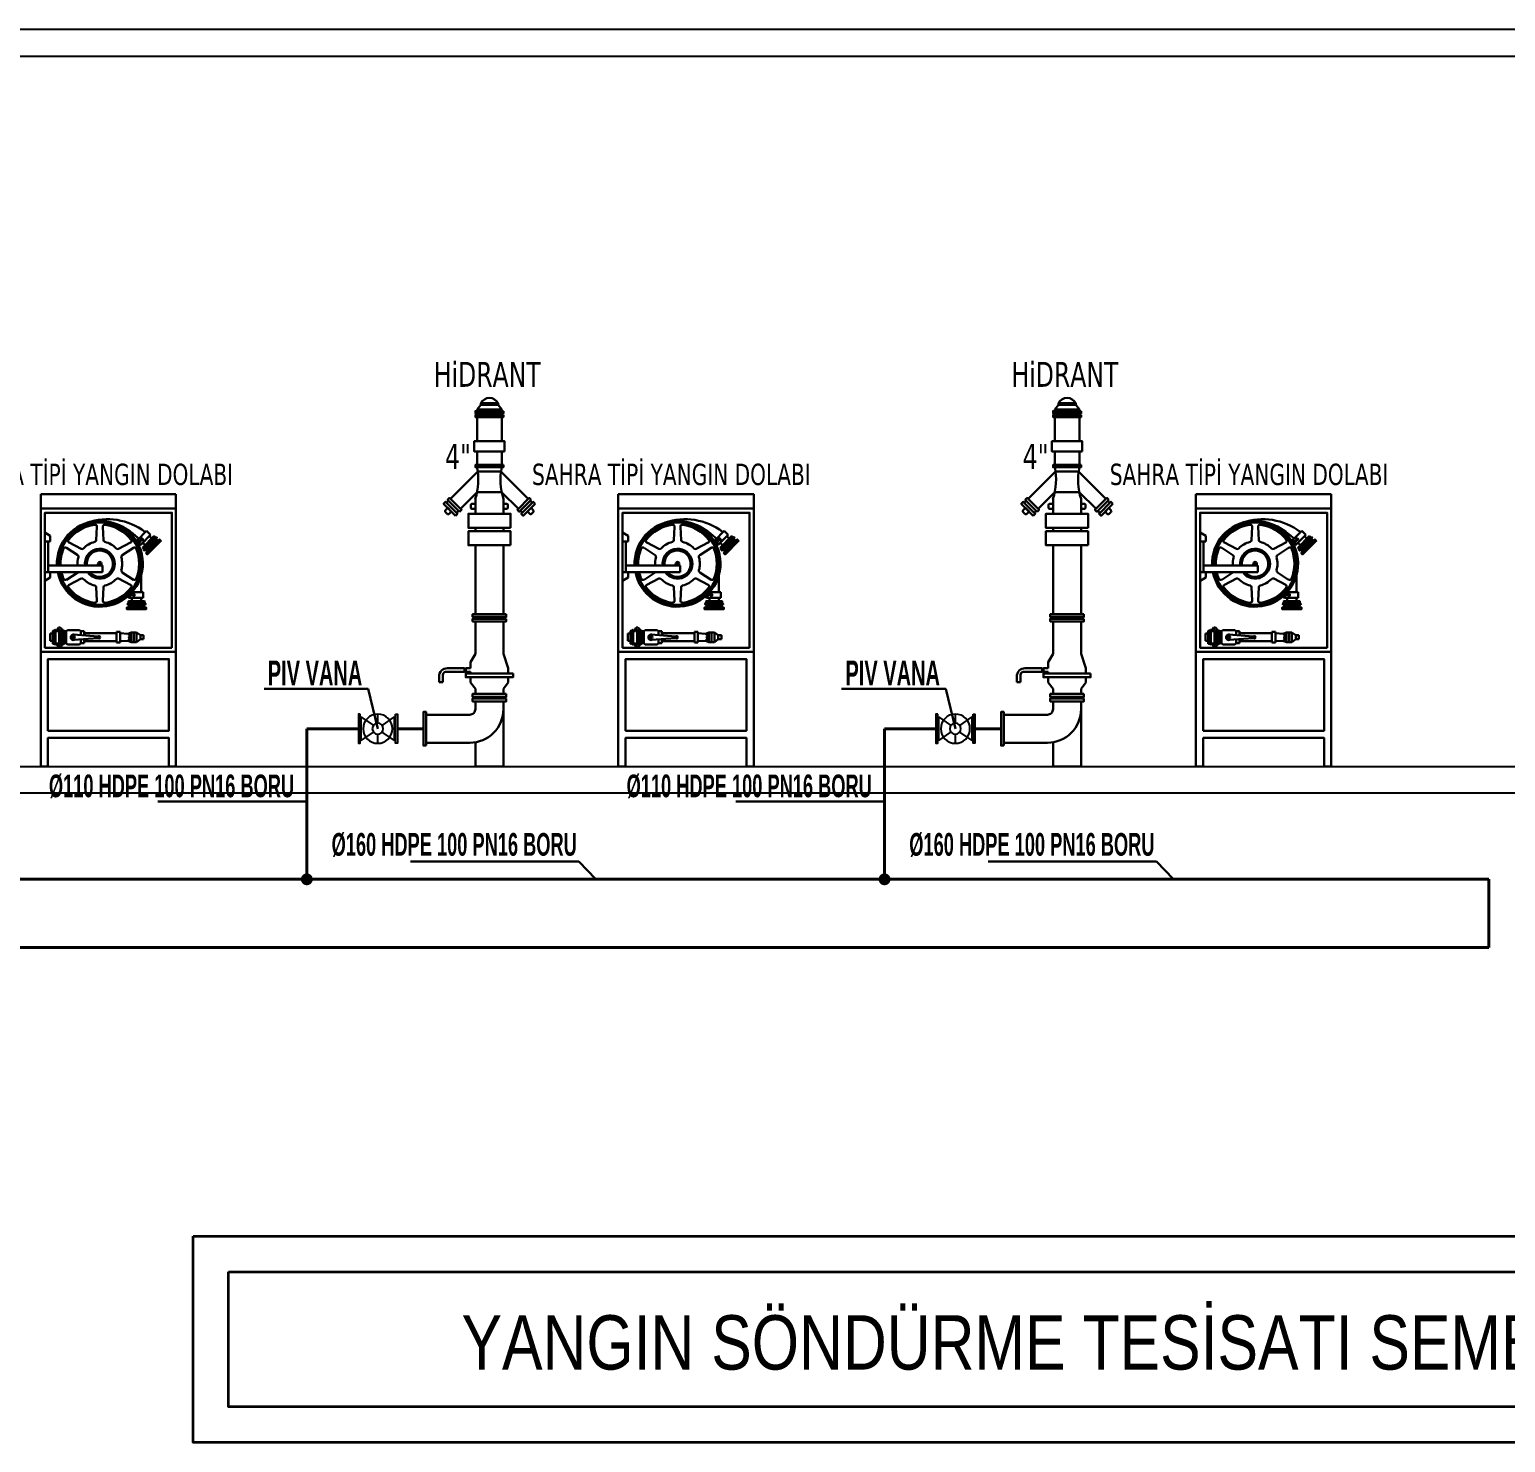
# Model space of a CAD drawing. Header units: centimetres. Extents: x 394264 to 551709, y 50011 to 59011.
# Drawn here: x 534438 to 535684, y 55473 to 56666 of the extents above; entities that cross this region are included whole.
import ezdxf
from ezdxf.enums import TextEntityAlignment as Align

# ---------------------------------------------------------------- set-up
doc = ezdxf.new("R2010")
doc.units = ezdxf.units.CM
for name, color, linetype, lineweight in [('0-KRCN-SHT-02CIHAZ', 132, 'Continuous', 25), ('0-KRCN-YNG-YAZI', 71, 'Continuous', 35), ('0-MEK-SHT-YAZI-ÇAP-TEMSU', 81, 'Continuous', 30), ('0-MEK-YNG-BORU', 1, 'boruYLINE', 40), ('0-MEK-YNG-CIHAZ', 4, 'Continuous', 30), ('0-MEK-YNG-KURESEL VANA', 4, 'Continuous', 25), ('0-MEK-YNG-YAZI', 71, 'Continuous', 35), ('3-ME-01', 26, 'boruYLINE', 35)]:
    doc.layers.add(name, color=color, linetype=linetype, lineweight=lineweight)
doc.layers.add('0-MEK-WIPEOUT', color=7, linetype='Continuous', lineweight=15, plot=False)
doc.styles.add('CAP', font='ARIALNB.TTF')
doc.styles.add('ROMANS', font='tahoma.ttf', dxfattribs={"width": 0.8})
doc.styles.add('YAZI', font='arial.ttf', dxfattribs={"width": 0.6, "height": 40})
doc.linetypes.add('boruYLINE', pattern='A,50,-0.8,["Y",CAP,S=7,R=0,X=0,Y=-3],-7', length=57.8)

# ---------------------------------------------------------------- blocks, each defined once
blk = doc.blocks.new('G$CF1021D0B')
at = {"color": 4}
blk.add_wipeout([(-17.2, -12.2), (-18.3, -15), (-20.1, -15), (-20.1, 15), (-18.3, 15), (-17.2, 12.1), (-12.2, 8.7), (-11.1, 10.1), (-10.1, 11.1), (-8.7, 12.2), (-7.5, 13), (-5.6, 13.9), (-4, 14.5), (-2.2, 14.8), (0, 15), (0.5, 15), (2.4, 14.8), (3.6, 14.6), (5, 14.2), (7, 13.3), (8.1, 12.7), (9.4, 11.7), (10.7, 10.5), (11.5, 9.6), (12.2, 8.8), (17, 12.1), (18.1, 15), (19.9, 15), (19.9, -15), (18.1, -15), (17, -12.2), (15.7, -11.3), (12.1, -8.8), (11.7, -9.4), (11, -10.2), (10.5, -10.7), (9.6, -11.5), (8.8, -12.1), (8.2, -12.6), (7.1, -13.2), (6.4, -13.6), (5.7, -13.9), (4.6, -14.3), (2.9, -14.7), (1.3, -14.9), (0, -15), (0, -15), (-1.8, -14.9), (-3.6, -14.6), (-4.4, -14.3), (-5.6, -13.9), (-6.4, -13.6), (-7.5, -13), (-9, -12), (-10.3, -10.9), (-11.2, -9.9), (-11.7, -9.3), (-12.2, -8.7)], dxfattribs=at).dxf.layer = '0-MEK-WIPEOUT'
at = {"layer": '0-MEK-YNG-KURESEL VANA'}
for p, q in [((-4.6, 3.4), (-17.2, 12.1)), ((-17.2, -12.2), (-17.2, 12.1)), ((4.5, 3.5), (17, 12.1)), ((17, -12.2), (17, 12.1)), ((-17.2, -12.2), (-4.6, -3.4)), ((17, -12.2), (4.5, -3.5))]:
    blk.add_line(p, q, dxfattribs=at)
at = {"layer": '0-MEK-YNG-KURESEL VANA', "const_width": 2}
for points in [[(0, 5.7), (0, 15)], [(0, -15), (0, -5.7)]]:
    blk.add_lwpolyline(points, dxfattribs=at)
at = {"layer": '0-MEK-YNG-KURESEL VANA'}
for points in [[(-18.3, 15), (-20.1, 15), (-20.1, -15), (-18.3, -15)], [(18.1, 15), (19.9, 15), (19.9, -15), (18.1, -15)]]:
    blk.add_lwpolyline(points, close=True, dxfattribs=at)
for radius in [15, 5.68]:
    blk.add_circle((0, 0), radius, dxfattribs=at)

msp = doc.modelspace()

# ---------------------------------------------------------------- linework, layer by layer
at = {"layer": '0-KRCN-SHT-02CIHAZ', "color": 8}
for p, q in [((536090.4, 56666.3), (519964.1, 56666.3)), ((519964.1, 56643.8), (536090.4, 56643.8)), ((519964.1, 56043.8), (536090.4, 56043.8)), ((536090.4, 56021.3), (519964.1, 56021.3))]:
    msp.add_line(p, q, dxfattribs=at)
at = {"layer": '0-KRCN-YNG-YAZI'}
for points in [[(534576.1, 55647.1), (536179.7, 55647.1), (536179.7, 55473), (534576.1, 55473)], [(534606.1, 55617.1), (536149.7, 55617.1), (536149.7, 55503), (534606.1, 55503)]]:
    msp.add_lwpolyline(points, close=True, dxfattribs=at)
at = {"layer": '0-MEK-SHT-YAZI-ÇAP-TEMSU', "linetype": 'Continuous'}
for p, q in [((534724.1, 56109.4), (534636.1, 56109.4)), ((535211.8, 56109.4), (535123.8, 56109.4)), ((534672.2, 56014.3), (534546.5, 56014.3)), ((535160, 56014.3), (535034.3, 56014.3)), ((534901.8, 55963.7), (534759.7, 55963.7)), ((534916.3, 55948.6), (534901.8, 55963.7)), ((535389.6, 55963.7), (535247.5, 55963.7)), ((535404.1, 55948.6), (535389.6, 55963.7))]:
    msp.add_line(p, q, dxfattribs=at)
at = {"layer": '0-MEK-YNG-BORU', "ltscale": 1.5}
for p, q in [((534672.2, 55948.6), (534672.2, 56075.8)), ((535160, 55948.6), (535160, 56075.8)), ((530228.1, 55948.5), (535670.4, 55948.8)), ((535670.4, 55891), (535670.4, 55948.8)), ((530610.5, 55890.7), (535670.4, 55891))]:
    msp.add_line(p, q, dxfattribs=at)
at = {"layer": '0-MEK-YNG-BORU', "ltscale": 2}
for p, q in [((534672.2, 56075.8), (534770.6, 56075.8)), ((535160, 56075.8), (535258.4, 56075.8))]:
    msp.add_line(p, q, dxfattribs=at)
at = {"layer": '0-MEK-YNG-BORU', "ltscale": 2, "const_width": 5}
for points in [[(534669.7, 55948.6, 1), (534674.7, 55948.6, 1)], [(535157.5, 55948.6, 1), (535162.5, 55948.6, 1)]]:
    msp.add_lwpolyline(points, format="xyb", close=True, dxfattribs=at)
at = {"layer": '0-MEK-YNG-CIHAZ'}
for p, q in [((534816, 56344), (534816, 56345.3)), ((534836.8, 56345.3), (534816, 56345.3)), ((534833.7, 56349.3), (534819.1, 56349.3)), ((534836.8, 56344), (534836.8, 56345.3)), ((535303.7, 56344), (535303.7, 56345.3)), ((535324.5, 56345.3), (535303.7, 56345.3)), ((535321.4, 56349.3), (535306.8, 56349.3)), ((535324.5, 56344), (535324.5, 56345.3)), ((534816, 56340.8), (534816, 56342.1)), ((534816, 56318.5), (534816, 56338.9)), ((534836.8, 56340.8), (534836.8, 56342.1)), ((534836.8, 56318.5), (534836.8, 56338.9)), ((535303.7, 56340.8), (535303.7, 56342.1)), ((535303.7, 56318.5), (535303.7, 56338.9)), ((535324.5, 56340.8), (535324.5, 56342.1)), ((535324.5, 56318.5), (535324.5, 56338.9)), ((534816, 56298.6), (534816, 56309.9)), ((534836.8, 56298.6), (534836.8, 56309.9)), ((535303.7, 56298.6), (535303.7, 56309.9)), ((535324.5, 56298.6), (535324.5, 56309.9)), ((534816.6, 56292.9), (534793.5, 56269.9)), ((534836.1, 56292.9), (534816.6, 56292.9)), ((534859.2, 56269.9), (534836.1, 56292.9)), ((535304.4, 56292.9), (535281.3, 56269.9)), ((535323.9, 56292.9), (535304.4, 56292.9)), ((535346.9, 56269.9), (535323.9, 56292.9)), ((534561.7, 56273.8), (534447.5, 56273.8)), ((534447.5, 56261.7), (534447.5, 56273.8)), ((534561.7, 56261.7), (534561.7, 56273.8)), ((534816.1, 56275.6), (534801.9, 56261.5)), ((534836.7, 56275.6), (534816.1, 56275.6)), ((534850.8, 56261.5), (534836.7, 56275.6)), ((535049.5, 56273.8), (534935.2, 56273.8)), ((534935.2, 56261.7), (534935.2, 56273.8)), ((535049.5, 56261.7), (535049.5, 56273.8)), ((535303.8, 56275.6), (535289.7, 56261.5)), ((535324.4, 56275.6), (535303.8, 56275.6)), ((535338.6, 56261.5), (535324.4, 56275.6)), ((535537.2, 56273.8), (535423, 56273.8)), ((535423, 56261.7), (535423, 56273.8)), ((535537.2, 56261.7), (535537.2, 56273.8)), ((534791.9, 56268.2), (534790.2, 56266.5)), ((534800.3, 56259.8), (534798.6, 56258.1)), ((534854.2, 56258.1), (534852.5, 56259.8)), ((534862.5, 56266.5), (534860.9, 56268.2)), ((535279.6, 56268.2), (535277.9, 56266.5)), ((535288, 56259.8), (535286.3, 56258.1)), ((535341.9, 56258.1), (535340.2, 56259.8)), ((535350.3, 56266.5), (535348.6, 56268.2)), ((534495, 56246.3), (534494.3, 56235)), ((534500.5, 56235), (534499.9, 56246.3)), ((534982.7, 56246.3), (534982.1, 56235)), ((534988.3, 56235), (534987.7, 56246.3)), ((535470.5, 56246.3), (535469.9, 56235)), ((535476, 56235), (535475.4, 56246.3)), ((534455.6, 56238.7), (534451, 56241.4)), ((534455.6, 56234), (534451, 56234)), ((534453.8, 56208), (534453.8, 56234)), ((534455.6, 56234), (534455.6, 56238.7)), ((534536.9, 56242.8), (534529.1, 56235)), ((534530.2, 56236.1), (534529.2, 56237.2)), ((534530.9, 56234.4), (534530.4, 56232.4)), ((534531.2, 56234.3), (534530.7, 56232.3)), ((534540.3, 56239.5), (534532.5, 56231.7)), ((534543.1, 56238.3), (534533.7, 56228.9)), ((534543.5, 56237.8), (534534.1, 56228.5)), ((534545.1, 56237.3), (534534.7, 56226.8)), ((534545.6, 56236.9), (534535.1, 56226.4)), ((534535.8, 56241.7), (534535.4, 56242.1)), ((534545.6, 56235.6), (534536.4, 56226.4)), ((534540.3, 56239.5), (534536.9, 56242.8)), ((534546.7, 56234.4), (534537.5, 56225.2)), ((534541.2, 56236.4), (534539.2, 56238.4)), ((534541.2, 56236.4), (534539.2, 56238.4)), ((534545.1, 56237.3), (534543.5, 56237.8)), ((534545.6, 56235.6), (534544.9, 56236.2)), ((534943.4, 56238.7), (534938.8, 56241.4)), ((534943.4, 56234), (534938.8, 56234)), ((534941.5, 56208), (534941.5, 56234)), ((534943.4, 56234), (534943.4, 56238.7)), ((535024.7, 56242.8), (535016.9, 56235)), ((535018, 56236.1), (535016.9, 56237.2)), ((535018.6, 56234.4), (535018.1, 56232.4)), ((535019, 56234.3), (535018.4, 56232.3)), ((535028, 56239.5), (535020.2, 56231.7)), ((535030.8, 56238.3), (535021.4, 56228.9)), ((535031.3, 56237.8), (535021.9, 56228.5)), ((535032.9, 56237.3), (535022.4, 56226.8)), ((535033.3, 56236.9), (535022.9, 56226.4)), ((535023.6, 56241.7), (535023.1, 56242.1)), ((535033.4, 56235.6), (535024.2, 56226.4)), ((535028, 56239.5), (535024.7, 56242.8)), ((535034.5, 56234.4), (535025.3, 56225.2)), ((535028.9, 56236.4), (535026.9, 56238.4)), ((535028.9, 56236.4), (535026.9, 56238.4)), ((535032.9, 56237.3), (535031.3, 56237.8)), ((535033.4, 56235.6), (535032.7, 56236.2)), ((535431.2, 56238.7), (535426.5, 56241.4)), ((535431.2, 56234), (535426.5, 56234)), ((535429.3, 56208), (535429.3, 56234)), ((535431.2, 56234), (535431.2, 56238.7)), ((535512.4, 56242.8), (535504.6, 56235)), ((535505.7, 56236.1), (535504.7, 56237.2)), ((535506.4, 56234.4), (535505.9, 56232.4)), ((535506.7, 56234.3), (535506.2, 56232.3)), ((535515.8, 56239.5), (535508, 56231.7)), ((535518.6, 56238.3), (535509.2, 56228.9)), ((535519, 56237.8), (535509.6, 56228.5)), ((535520.6, 56237.3), (535510.2, 56226.8)), ((535521.1, 56236.9), (535510.6, 56226.4)), ((535511.3, 56241.7), (535510.9, 56242.1)), ((535521.1, 56235.6), (535511.9, 56226.4)), ((535515.8, 56239.5), (535512.4, 56242.8)), ((535522.2, 56234.4), (535513, 56225.2)), ((535516.7, 56236.4), (535514.7, 56238.4)), ((535516.7, 56236.4), (535514.7, 56238.4)), ((535520.6, 56237.3), (535519, 56237.8)), ((535521.1, 56235.6), (535520.5, 56236.2)), ((534478.7, 56222.4), (534469.2, 56228.6)), ((534481.7, 56227.7), (534471.6, 56232.9)), ((534523.2, 56232.9), (534513.1, 56227.7)), ((534525.7, 56228.6), (534516.2, 56222.4)), ((534535.6, 56230.8), (534533.6, 56232.8)), ((534534.7, 56226.8), (534534.1, 56228.5)), ((534536.4, 56226.4), (534535.7, 56227)), ((534966.4, 56222.4), (534956.9, 56228.6)), ((534969.5, 56227.7), (534959.4, 56232.9)), ((535011, 56232.9), (535000.9, 56227.7)), ((535013.5, 56228.6), (535004, 56222.4)), ((535023.3, 56230.8), (535021.3, 56232.8)), ((535022.4, 56226.8), (535021.9, 56228.5)), ((535024.2, 56226.4), (535023.5, 56227)), ((535454.2, 56222.4), (535444.7, 56228.6)), ((535457.3, 56227.7), (535447.1, 56232.9)), ((535498.8, 56232.9), (535488.6, 56227.7)), ((535501.2, 56228.6), (535491.7, 56222.4)), ((535511.1, 56230.8), (535509.1, 56232.8)), ((535510.2, 56226.8), (535509.6, 56228.5)), ((535511.9, 56226.4), (535511.2, 56227)), ((534455.6, 56208), (534451, 56208)), ((534499.7, 56213.5), (534453.8, 56213.5)), ((534499.7, 56208), (534455.6, 56208)), ((534455.6, 56203.4), (534455.6, 56208)), ((534499, 56215.1), (534495.9, 56215.1)), ((534497.4, 56213.5), (534497.4, 56216.7)), ((534499.7, 56208), (534499.7, 56213.5)), ((534943.4, 56208), (534938.8, 56208)), ((534987.5, 56213.5), (534941.5, 56213.5)), ((534987.5, 56208), (534943.4, 56208)), ((534943.4, 56203.4), (534943.4, 56208)), ((534986.8, 56215.1), (534983.6, 56215.1)), ((534985.2, 56213.5), (534985.2, 56216.7)), ((534987.5, 56208), (534987.5, 56213.5)), ((535431.2, 56208), (535426.5, 56208)), ((535475.2, 56213.5), (535429.3, 56213.5)), ((535475.2, 56208), (535431.2, 56208)), ((535431.2, 56203.4), (535431.2, 56208)), ((535474.5, 56215.1), (535471.4, 56215.1)), ((535472.9, 56213.5), (535472.9, 56216.7)), ((535475.2, 56208), (535475.2, 56213.5)), ((534455.6, 56203.4), (534451, 56200.6)), ((534478.7, 56207.8), (534469.2, 56201.6)), ((534481.7, 56202.5), (534471.6, 56197.4)), ((534523.2, 56197.4), (534513.1, 56202.5)), ((534525.7, 56201.6), (534516.2, 56207.8)), ((534532.3, 56191), (534532.3, 56205)), ((534943.4, 56203.4), (534938.8, 56200.6)), ((534966.4, 56207.8), (534956.9, 56201.6)), ((534969.5, 56202.5), (534959.4, 56197.4)), ((535011, 56197.4), (535000.9, 56202.5)), ((535013.5, 56201.6), (535004, 56207.8)), ((535020.1, 56191), (535020.1, 56205)), ((535431.2, 56203.4), (535426.5, 56200.6)), ((535454.2, 56207.8), (535444.7, 56201.6)), ((535457.3, 56202.5), (535447.1, 56197.4)), ((535498.8, 56197.4), (535488.6, 56202.5)), ((535501.2, 56201.6), (535491.7, 56207.8)), ((535507.8, 56191), (535507.8, 56205)), ((534495, 56183.9), (534494.3, 56195.2)), ((534500.5, 56195.2), (534499.9, 56183.9)), ((534535, 56183.5), (534521.8, 56183.5)), ((534523.6, 56189.3), (534521.9, 56188.3)), ((534523.8, 56189), (534522.1, 56188)), ((534533.9, 56186.3), (534522.8, 56186.3)), ((534524.4, 56183.5), (534524.4, 56186.3)), ((534533.9, 56191), (534524.6, 56191)), ((534532.3, 56183.5), (534532.3, 56186.3)), ((534532.3, 56183.5), (534532.3, 56186.3)), ((534533.9, 56186.3), (534533.9, 56191)), ((534982.7, 56183.9), (534982.1, 56195.2)), ((534988.3, 56195.2), (534987.7, 56183.9)), ((535022.7, 56183.5), (535009.5, 56183.5)), ((535011.4, 56189.3), (535009.6, 56188.3)), ((535011.6, 56189), (535009.8, 56188)), ((535021.7, 56186.3), (535010.6, 56186.3)), ((535012.2, 56183.5), (535012.2, 56186.3)), ((535021.7, 56191), (535012.4, 56191)), ((535020.1, 56183.5), (535020.1, 56186.3)), ((535020.1, 56183.5), (535020.1, 56186.3)), ((535021.7, 56186.3), (535021.7, 56191)), ((535470.5, 56183.9), (535469.9, 56195.2)), ((535476, 56195.2), (535475.4, 56183.9)), ((535510.5, 56183.5), (535497.3, 56183.5)), ((535499.1, 56189.3), (535497.4, 56188.3)), ((535499.3, 56189), (535497.6, 56188)), ((535509.4, 56186.3), (535498.4, 56186.3)), ((535499.9, 56183.5), (535499.9, 56186.3)), ((535509.4, 56191), (535500.1, 56191)), ((535507.8, 56183.5), (535507.8, 56186.3)), ((535507.8, 56183.5), (535507.8, 56186.3)), ((535509.4, 56186.3), (535509.4, 56191)), ((534521.8, 56182.8), (534521, 56181.3)), ((534535.8, 56181.3), (534521, 56181.3)), ((534535.8, 56180.7), (534521, 56180.7)), ((534535, 56182.8), (534521.8, 56182.8)), ((534521.9, 56179.8), (534521.9, 56180.7)), ((534534.9, 56179.8), (534521.9, 56179.8)), ((534534.9, 56178.2), (534521.9, 56178.2)), ((534534.9, 56179.8), (534534.9, 56180.7)), ((534535.8, 56181.3), (534535, 56182.8)), ((535009.5, 56182.8), (535008.7, 56181.3)), ((535023.5, 56181.3), (535008.7, 56181.3)), ((535023.5, 56180.7), (535008.7, 56180.7)), ((535022.7, 56182.8), (535009.5, 56182.8)), ((535009.6, 56179.8), (535009.6, 56180.7)), ((535022.6, 56179.8), (535009.6, 56179.8)), ((535022.6, 56178.2), (535009.6, 56178.2)), ((535022.6, 56179.8), (535022.6, 56180.7)), ((535023.5, 56181.3), (535022.7, 56182.8)), ((535497.3, 56182.8), (535496.5, 56181.3)), ((535511.3, 56181.3), (535496.5, 56181.3)), ((535511.3, 56180.7), (535496.5, 56180.7)), ((535510.5, 56182.8), (535497.3, 56182.8)), ((535497.4, 56179.8), (535497.4, 56180.7)), ((535510.4, 56179.8), (535497.4, 56179.8)), ((535510.4, 56178.2), (535497.4, 56178.2)), ((535510.4, 56179.8), (535510.4, 56180.7)), ((535511.3, 56181.3), (535510.5, 56182.8)), ((534457.7, 56147.7), (534457.7, 56158.3)), ((534459.5, 56159), (534458.2, 56158.3)), ((534458.2, 56147.7), (534458.2, 56158.3)), ((534459.5, 56147.1), (534459.5, 56159)), ((534460, 56147.1), (534460, 56159)), ((534460.7, 56158.2), (534460, 56158.2)), ((534462.5, 56161.2), (534460.7, 56158.2)), ((534464, 56161.2), (534462.5, 56161.2)), ((534465.2, 56160), (534464, 56161.2)), ((534465.1, 56146.1), (534465.1, 56160)), ((534465.5, 56160), (534465.1, 56160)), ((534465.5, 56146.1), (534465.5, 56160)), ((534467, 56158.1), (534465.5, 56159.7)), ((534467, 56147.7), (534467, 56158.3)), ((534467.5, 56147.7), (534467.5, 56158.3)), ((534470.1, 56159.1), (534469, 56158.1)), ((534480.2, 56159.1), (534470.1, 56159.1)), ((534481.3, 56158.1), (534480.2, 56159.1)), ((534945.5, 56147.7), (534945.5, 56158.3)), ((534947.2, 56159), (534946, 56158.3)), ((534946, 56147.7), (534946, 56158.3)), ((534947.2, 56147.1), (534947.2, 56159)), ((534947.7, 56147.1), (534947.7, 56159)), ((534948.5, 56158.2), (534947.7, 56158.2)), ((534950.2, 56161.2), (534948.5, 56158.2)), ((534951.8, 56161.2), (534950.2, 56161.2)), ((534953, 56160), (534951.8, 56161.2)), ((534952.9, 56146.1), (534952.9, 56160)), ((534953.3, 56160), (534952.9, 56160)), ((534953.3, 56146.1), (534953.3, 56160)), ((534954.8, 56158.1), (534953.3, 56159.7)), ((534954.8, 56147.7), (534954.8, 56158.3)), ((534955.3, 56147.7), (534955.3, 56158.3)), ((534957.9, 56159.1), (534956.8, 56158.1)), ((534968, 56159.1), (534957.9, 56159.1)), ((534969.1, 56158.1), (534968, 56159.1)), ((535433.3, 56147.7), (535433.3, 56158.3)), ((535435, 56159), (535433.8, 56158.3)), ((535433.8, 56147.7), (535433.8, 56158.3)), ((535435, 56147.1), (535435, 56159)), ((535435.5, 56147.1), (535435.5, 56159)), ((535436.2, 56158.2), (535435.5, 56158.2)), ((535438, 56161.2), (535436.2, 56158.2)), ((535439.5, 56161.2), (535438, 56161.2)), ((535440.7, 56160), (535439.5, 56161.2)), ((535440.6, 56146.1), (535440.6, 56160)), ((535441, 56160), (535440.6, 56160)), ((535441, 56146.1), (535441, 56160)), ((535442.5, 56158.1), (535441, 56159.7)), ((535442.5, 56147.7), (535442.5, 56158.3)), ((535443, 56147.7), (535443, 56158.3)), ((535445.6, 56159.1), (535444.6, 56158.1)), ((535455.7, 56159.1), (535445.6, 56159.1)), ((535456.8, 56158.1), (535455.7, 56159.1)), ((534457.7, 56156.2), (534455.5, 56156.2)), ((534457.7, 56156.2), (534455.5, 56156.2)), ((534455.5, 56149.9), (534455.5, 56156.2)), ((534457.7, 56149.9), (534455.5, 56149.9)), ((534459.5, 56147.1), (534458.2, 56147.7)), ((534460.7, 56147.8), (534460, 56147.8)), ((534462.5, 56144.8), (534460.7, 56147.8)), ((534465.2, 56146.1), (534464, 56144.8)), ((534465.5, 56146.1), (534465.1, 56146.1)), ((534467, 56158.1), (534465.5, 56158.1)), ((534467, 56153.5), (534465.5, 56153.5)), ((534467, 56152.5), (534465.5, 56152.5)), ((534467, 56148), (534465.5, 56146.4)), ((534467, 56148), (534465.5, 56148)), ((534469, 56158.1), (534467.5, 56158.1)), ((534469, 56148), (534467.5, 56148)), ((534469, 56148), (534469, 56158.1)), ((534470.1, 56146.9), (534469, 56148)), ((534480.2, 56146.9), (534470.1, 56146.9)), ((534495.9, 56153.7), (534475.2, 56155.3)), ((534495.9, 56152.3), (534475.2, 56150.7)), ((534481.3, 56148), (534480.2, 56146.9)), ((534484.2, 56158.1), (534481.3, 56158.1)), ((534481.3, 56154.9), (534481.3, 56158.1)), ((534481.3, 56148), (534481.3, 56151.2)), ((534484.2, 56148), (534481.3, 56148)), ((534484.2, 56154.7), (534484.2, 56158.1)), ((534511.6, 56156.4), (534484.2, 56156.4)), ((534484.2, 56148), (534484.2, 56151.4)), ((534511.6, 56149.6), (534484.2, 56149.6)), ((534511.6, 56148.6), (534511.6, 56157.5)), ((534514.5, 56157.5), (534511.6, 56157.5)), ((534514.5, 56148.6), (534511.6, 56148.6)), ((534514.5, 56148.6), (534514.5, 56157.5)), ((534521.1, 56156), (534514.5, 56156.4)), ((534521.1, 56150), (534514.5, 56149.6)), ((534523.9, 56155.5), (534522.2, 56155.5)), ((534523.9, 56154.6), (534522.2, 56154.6)), ((534523.9, 56153.5), (534522.2, 56153.5)), ((534523.9, 56152.6), (534522.2, 56152.6)), ((534523.9, 56151.4), (534522.2, 56151.4)), ((534523.9, 56150.5), (534522.2, 56150.5)), ((534523.9, 56149), (534523.9, 56157.1)), ((534526.2, 56157.1), (534523.9, 56157.1)), ((534523.9, 56154.6), (534523.9, 56155.5)), ((534523.9, 56152.6), (534523.9, 56153.5)), ((534523.9, 56150.5), (534523.9, 56151.4)), ((534526.2, 56149), (534523.9, 56149)), ((534526.2, 56149), (534526.2, 56157.1)), ((534528.5, 56157.1), (534526.2, 56157.1)), ((534528.5, 56149), (534526.2, 56149)), ((534528.5, 56149), (534528.5, 56157.1)), ((534531.7, 56154.7), (534528.5, 56157.1)), ((534531.7, 56151.4), (534528.5, 56149)), ((534531.7, 56151.4), (534531.7, 56154.7)), ((534534.4, 56154.7), (534531.7, 56154.7)), ((534534.4, 56151.4), (534531.7, 56151.4)), ((534534.4, 56151.4), (534534.4, 56154.7)), ((534945.5, 56156.2), (534943.2, 56156.2)), ((534945.5, 56156.2), (534943.2, 56156.2)), ((534943.2, 56149.9), (534943.2, 56156.2)), ((534945.5, 56149.9), (534943.2, 56149.9)), ((534947.2, 56147.1), (534946, 56147.7)), ((534948.5, 56147.8), (534947.7, 56147.8)), ((534950.2, 56144.8), (534948.5, 56147.8)), ((534953, 56146.1), (534951.8, 56144.8)), ((534953.3, 56146.1), (534952.9, 56146.1)), ((534954.8, 56158.1), (534953.3, 56158.1)), ((534954.8, 56153.5), (534953.3, 56153.5)), ((534954.8, 56152.5), (534953.3, 56152.5)), ((534954.8, 56148), (534953.3, 56146.4)), ((534954.8, 56148), (534953.3, 56148)), ((534956.8, 56158.1), (534955.3, 56158.1)), ((534956.8, 56148), (534955.3, 56148)), ((534956.8, 56148), (534956.8, 56158.1)), ((534957.9, 56146.9), (534956.8, 56148)), ((534968, 56146.9), (534957.9, 56146.9)), ((534983.7, 56153.7), (534962.9, 56155.3)), ((534983.7, 56152.3), (534962.9, 56150.7)), ((534969.1, 56148), (534968, 56146.9)), ((534971.9, 56158.1), (534969.1, 56158.1)), ((534969.1, 56154.9), (534969.1, 56158.1)), ((534969.1, 56148), (534969.1, 56151.2)), ((534971.9, 56148), (534969.1, 56148)), ((534971.9, 56154.7), (534971.9, 56158.1)), ((534999.4, 56156.4), (534971.9, 56156.4)), ((534971.9, 56148), (534971.9, 56151.4)), ((534999.4, 56149.6), (534971.9, 56149.6)), ((534999.4, 56148.6), (534999.4, 56157.5)), ((535002.3, 56157.5), (534999.4, 56157.5)), ((535002.3, 56148.6), (534999.4, 56148.6)), ((535002.3, 56148.6), (535002.3, 56157.5)), ((535008.8, 56156), (535002.3, 56156.4)), ((535008.8, 56150), (535002.3, 56149.6)), ((535011.7, 56155.5), (535010, 56155.5)), ((535011.7, 56154.6), (535010, 56154.6)), ((535011.7, 56153.5), (535010, 56153.5)), ((535011.7, 56152.6), (535010, 56152.6)), ((535011.7, 56151.4), (535010, 56151.4)), ((535011.7, 56150.5), (535010, 56150.5)), ((535011.7, 56149), (535011.7, 56157.1)), ((535014, 56157.1), (535011.7, 56157.1)), ((535011.7, 56154.6), (535011.7, 56155.5)), ((535011.7, 56152.6), (535011.7, 56153.5)), ((535011.7, 56150.5), (535011.7, 56151.4)), ((535014, 56149), (535011.7, 56149)), ((535014, 56149), (535014, 56157.1)), ((535016.3, 56157.1), (535014, 56157.1)), ((535016.3, 56149), (535014, 56149)), ((535016.3, 56149), (535016.3, 56157.1)), ((535019.4, 56154.7), (535016.3, 56157.1)), ((535019.4, 56151.4), (535016.3, 56149)), ((535019.4, 56151.4), (535019.4, 56154.7)), ((535022.2, 56154.7), (535019.4, 56154.7)), ((535022.2, 56151.4), (535019.4, 56151.4)), ((535022.2, 56151.4), (535022.2, 56154.7)), ((535433.3, 56156.2), (535431, 56156.2)), ((535433.3, 56156.2), (535431, 56156.2)), ((535431, 56149.9), (535431, 56156.2)), ((535433.3, 56149.9), (535431, 56149.9)), ((535435, 56147.1), (535433.8, 56147.7)), ((535436.2, 56147.8), (535435.5, 56147.8)), ((535438, 56144.8), (535436.2, 56147.8)), ((535440.7, 56146.1), (535439.5, 56144.8)), ((535441, 56146.1), (535440.6, 56146.1)), ((535442.5, 56158.1), (535441, 56158.1)), ((535442.5, 56153.5), (535441, 56153.5)), ((535442.5, 56152.5), (535441, 56152.5)), ((535442.5, 56148), (535441, 56146.4)), ((535442.5, 56148), (535441, 56148)), ((535444.6, 56158.1), (535443, 56158.1)), ((535444.6, 56148), (535443, 56148)), ((535444.6, 56148), (535444.6, 56158.1)), ((535445.6, 56146.9), (535444.6, 56148)), ((535455.7, 56146.9), (535445.6, 56146.9)), ((535471.4, 56153.7), (535450.7, 56155.3)), ((535471.4, 56152.3), (535450.7, 56150.7)), ((535456.8, 56148), (535455.7, 56146.9)), ((535459.7, 56158.1), (535456.8, 56158.1)), ((535456.8, 56154.9), (535456.8, 56158.1)), ((535456.8, 56148), (535456.8, 56151.2)), ((535459.7, 56148), (535456.8, 56148)), ((535459.7, 56154.7), (535459.7, 56158.1)), ((535487.1, 56156.4), (535459.7, 56156.4)), ((535459.7, 56148), (535459.7, 56151.4)), ((535487.1, 56149.6), (535459.7, 56149.6)), ((535487.1, 56148.6), (535487.1, 56157.5)), ((535490, 56157.5), (535487.1, 56157.5)), ((535490, 56148.6), (535487.1, 56148.6)), ((535490, 56148.6), (535490, 56157.5)), ((535496.6, 56156), (535490, 56156.4)), ((535496.6, 56150), (535490, 56149.6)), ((535499.4, 56155.5), (535497.7, 56155.5)), ((535499.4, 56154.6), (535497.7, 56154.6)), ((535499.4, 56153.5), (535497.7, 56153.5)), ((535499.4, 56152.6), (535497.7, 56152.6)), ((535499.4, 56151.4), (535497.7, 56151.4)), ((535499.4, 56150.5), (535497.7, 56150.5)), ((535499.4, 56149), (535499.4, 56157.1)), ((535501.7, 56157.1), (535499.4, 56157.1)), ((535499.4, 56154.6), (535499.4, 56155.5)), ((535499.4, 56152.6), (535499.4, 56153.5)), ((535499.4, 56150.5), (535499.4, 56151.4)), ((535501.7, 56149), (535499.4, 56149)), ((535501.7, 56149), (535501.7, 56157.1)), ((535504, 56157.1), (535501.7, 56157.1)), ((535504, 56149), (535501.7, 56149)), ((535504, 56149), (535504, 56157.1)), ((535507.2, 56154.7), (535504, 56157.1)), ((535507.2, 56151.4), (535504, 56149)), ((535507.2, 56151.4), (535507.2, 56154.7)), ((535509.9, 56154.7), (535507.2, 56154.7)), ((535509.9, 56151.4), (535507.2, 56151.4)), ((535509.9, 56151.4), (535509.9, 56154.7)), ((534464, 56144.8), (534462.5, 56144.8)), ((534951.8, 56144.8), (534950.2, 56144.8)), ((535439.5, 56144.8), (535438, 56144.8)), ((534787.1, 56115), (534783.8, 56115)), ((534814.5, 56109.5), (534810.5, 56114.8)), ((534842.3, 56114.8), (534838.2, 56109.5)), ((535274.8, 56115), (535271.6, 56115)), ((535302.3, 56109.5), (535298.2, 56114.8)), ((535330, 56114.8), (535326, 56109.5)), ((534772.9, 56063.9), (534772.9, 56087.6)), ((535260.7, 56063.9), (535260.7, 56087.6)), ((534838.2, 56043.8), (534814.5, 56043.8)), ((535326, 56043.8), (535302.3, 56043.8))]:
    msp.add_line(p, q, dxfattribs=at)
for points in [[(534833.7, 56350.6), (534819.1, 56350.6), (534819.1, 56349.3), (534816, 56345.3)], [(534833.7, 56349.3), (534833.7, 56350.6)], [(534836.8, 56345.3), (534833.7, 56349.3)], [(535321.4, 56350.6), (535306.8, 56350.6), (535306.8, 56349.3), (535303.7, 56345.3)], [(535321.4, 56349.3), (535321.4, 56350.6)], [(535324.5, 56345.3), (535321.4, 56349.3)], [(534814.5, 56257.3), (534814.5, 56269.8)], [(534838.2, 56257.3), (534838.2, 56269.8)], [(535302.3, 56257.3), (535302.3, 56269.8)], [(535326, 56257.3), (535326, 56269.8)], [(534814.5, 56242.6), (534814.5, 56245.4)], [(534838.2, 56242.6), (534838.2, 56245.4)], [(535302.3, 56242.6), (535302.3, 56245.4)], [(535326, 56242.6), (535326, 56245.4)], [(534545.6, 56235.6), (534546.7, 56234.4), (534547.8, 56235.6), (534549, 56234.4), (534537.5, 56223), (534536.4, 56224.1), (534537.5, 56225.2), (534536.4, 56226.4)], [(535033.4, 56235.6), (535034.5, 56234.4), (535035.6, 56235.6), (535036.7, 56234.4), (535025.3, 56223), (535024.2, 56224.1), (535025.3, 56225.2), (535024.2, 56226.4)], [(535521.1, 56235.6), (535522.2, 56234.4), (535523.4, 56235.6), (535524.5, 56234.4), (535513, 56223), (535511.9, 56224.1), (535513, 56225.2), (535511.9, 56226.4)], [(534814.5, 56172.5), (534814.5, 56230.7)], [(534838.2, 56172.5), (534838.2, 56230.7)], [(535302.3, 56172.5), (535302.3, 56230.7)], [(535326, 56172.5), (535326, 56230.7)], [(534534.9, 56179.8), (534534.9, 56178.2), (534536.5, 56178.2), (534536.5, 56176.6), (534520.3, 56176.6), (534520.3, 56178.2), (534521.9, 56178.2), (534521.9, 56179.8)], [(535022.6, 56179.8), (535022.6, 56178.2), (535024.2, 56178.2), (535024.2, 56176.6), (535008, 56176.6), (535008, 56178.2), (535009.6, 56178.2), (535009.6, 56179.8)], [(535510.4, 56179.8), (535510.4, 56178.2), (535512, 56178.2), (535512, 56176.6), (535495.8, 56176.6), (535495.8, 56178.2), (535497.4, 56178.2), (535497.4, 56179.8)], [(534460.7, 56158.2), (534462, 56158.2), (534462, 56159.5), (534463.2, 56159.5), (534463.2, 56146.5), (534462, 56146.5), (534462, 56147.8), (534460.7, 56147.8)], [(534814.5, 56168.7), (534814.5, 56170.2)], [(534814.5, 56138.9), (534814.5, 56166.4)], [(534838.2, 56168.7), (534838.2, 56170.2)], [(534838.2, 56138.9), (534838.2, 56166.4)], [(534948.5, 56158.2), (534949.7, 56158.2), (534949.7, 56159.5), (534951, 56159.5), (534951, 56146.5), (534949.7, 56146.5), (534949.7, 56147.8), (534948.5, 56147.8)], [(535302.3, 56168.7), (535302.3, 56170.2)], [(535302.3, 56138.9), (535302.3, 56166.4)], [(535326, 56168.7), (535326, 56170.2)], [(535326, 56138.9), (535326, 56166.4)], [(535436.2, 56158.2), (535437.5, 56158.2), (535437.5, 56159.5), (535438.7, 56159.5), (535438.7, 56146.5), (535437.5, 56146.5), (535437.5, 56147.8), (535436.2, 56147.8)], [(534810.5, 56126.9), (534810.5, 56132), (534814.5, 56138.9)], [(534842.3, 56126.9), (534838.2, 56138.9)], [(535298.2, 56126.9), (535298.2, 56132), (535302.3, 56138.9)], [(535330, 56126.9), (535326, 56138.9)], [(534810.5, 56126.9), (534806.4, 56126.9), (534806.4, 56123.7), (534810.5, 56123.7)], [(534810.5, 56122.5), (534810.5, 56123.7)], [(534842.3, 56122.5), (534842.3, 56126.9)], [(535298.2, 56126.9), (535294.2, 56126.9), (535294.2, 56123.7), (535298.2, 56123.7)], [(535298.2, 56122.5), (535298.2, 56123.7)], [(535330, 56122.5), (535330, 56126.9)], [(534810.5, 56114.8), (534810.5, 56119.3)], [(534814.5, 56105.1), (534814.5, 56109.5)], [(534838.2, 56105.1), (534838.2, 56109.5)], [(534842.3, 56114.8), (534842.3, 56119.3)], [(535298.2, 56114.8), (535298.2, 56119.3)], [(535302.3, 56105.1), (535302.3, 56109.5)], [(535326, 56105.1), (535326, 56109.5)], [(535330, 56114.8), (535330, 56119.3)], [(534814.5, 56101.3), (534814.5, 56102.7)], [(534838.2, 56101.3), (534838.2, 56102.7)], [(535302.3, 56101.3), (535302.3, 56102.7)], [(535326, 56101.3), (535326, 56102.7)], [(534838.2, 56043.8), (534838.2, 56092.4)], [(535326, 56043.8), (535326, 56092.4)], [(534814.5, 56043.8), (534814.5, 56064.3)], [(535302.3, 56043.8), (535302.3, 56064.3)]]:
    msp.add_lwpolyline(points, dxfattribs=at)
for points in [[(534838.2, 56344), (534814.5, 56344), (534814.5, 56342.1), (534838.2, 56342.1)], [(534838.2, 56340.8), (534814.5, 56340.8), (534814.5, 56338.9), (534838.2, 56338.9)], [(535326, 56344), (535302.3, 56344), (535302.3, 56342.1), (535326, 56342.1)], [(535326, 56340.8), (535302.3, 56340.8), (535302.3, 56338.9), (535326, 56338.9)], [(534839.2, 56309.9), (534839.2, 56318.5), (534813.6, 56318.5), (534813.6, 56309.9)], [(535326.9, 56309.9), (535326.9, 56318.5), (535301.3, 56318.5), (535301.3, 56309.9)], [(534838.2, 56298.6), (534814.5, 56298.6), (534814.5, 56296.6), (534838.2, 56296.6)], [(535326, 56298.6), (535302.3, 56298.6), (535302.3, 56296.6), (535326, 56296.6)], [(534801.1, 56259), (534802.8, 56260.7), (534792.7, 56270.7), (534791, 56269)], [(534861.7, 56269), (534860, 56270.7), (534850, 56260.7), (534851.6, 56259)], [(535288.9, 56259), (535290.5, 56260.7), (535280.5, 56270.7), (535278.8, 56269)], [(535349.5, 56269), (535347.8, 56270.7), (535337.7, 56260.7), (535339.4, 56259)], [(534561.7, 56140.6), (534447.5, 56140.6), (534447.5, 56261.7), (534561.7, 56261.7)], [(534558.2, 56144.1), (534451, 56144.1), (534451, 56258.1), (534558.2, 56258.1)], [(534797.7, 56255.6), (534799.4, 56257.3), (534789.4, 56267.4), (534787.7, 56265.7)], [(534865.1, 56265.7), (534863.4, 56267.4), (534853.3, 56257.3), (534855, 56255.6)], [(535049.5, 56140.6), (534935.2, 56140.6), (534935.2, 56261.7), (535049.5, 56261.7)], [(535046, 56144.1), (534938.8, 56144.1), (534938.8, 56258.1), (535046, 56258.1)], [(535285.5, 56255.6), (535287.2, 56257.3), (535277.1, 56267.4), (535275.4, 56265.7)], [(535352.8, 56265.7), (535351.1, 56267.4), (535341.1, 56257.3), (535342.8, 56255.6)], [(535537.2, 56140.6), (535423, 56140.6), (535423, 56261.7), (535537.2, 56261.7)], [(535533.7, 56144.1), (535426.5, 56144.1), (535426.5, 56258.1), (535533.7, 56258.1)], [(534844.2, 56245.4), (534844.2, 56257.3), (534808.6, 56257.3), (534808.6, 56245.4)], [(535331.9, 56245.4), (535331.9, 56257.3), (535296.3, 56257.3), (535296.3, 56245.4)], [(534532.9, 56234.4), (534533.2, 56234.7), (534532.1, 56235.8), (534531.8, 56235.5)], [(534533.7, 56235.2), (534534, 56235.5), (534532.9, 56236.6), (534532.6, 56236.3)], [(534844.2, 56230.7), (534844.2, 56242.6), (534808.6, 56242.6), (534808.6, 56230.7)], [(535020.7, 56234.4), (535021, 56234.7), (535019.8, 56235.8), (535019.5, 56235.5)], [(535021.5, 56235.2), (535021.8, 56235.5), (535020.7, 56236.6), (535020.4, 56236.3)], [(535331.9, 56230.7), (535331.9, 56242.6), (535296.3, 56242.6), (535296.3, 56230.7)], [(535508.4, 56234.4), (535508.7, 56234.7), (535507.6, 56235.8), (535507.3, 56235.5)], [(535509.2, 56235.2), (535509.5, 56235.5), (535508.4, 56236.6), (535508.1, 56236.3)], [(534525.1, 56187.9), (534525.5, 56187.9), (534525.5, 56189.5), (534525.1, 56189.5)], [(534526.2, 56187.9), (534526.6, 56187.9), (534526.6, 56189.5), (534526.2, 56189.5)], [(535012.8, 56187.9), (535013.2, 56187.9), (535013.2, 56189.5), (535012.8, 56189.5)], [(535014, 56187.9), (535014.4, 56187.9), (535014.4, 56189.5), (535014, 56189.5)], [(535500.6, 56187.9), (535501, 56187.9), (535501, 56189.5), (535500.6, 56189.5)], [(535501.7, 56187.9), (535502.1, 56187.9), (535502.1, 56189.5), (535501.7, 56189.5)], [(534840.6, 56172.5), (534812.1, 56172.5), (534812.1, 56170.2), (534840.6, 56170.2)], [(535328.4, 56172.5), (535299.9, 56172.5), (535299.9, 56170.2), (535328.4, 56170.2)], [(534840.6, 56168.7), (534812.1, 56168.7), (534812.1, 56166.4), (534840.6, 56166.4)], [(535328.4, 56168.7), (535299.9, 56168.7), (535299.9, 56166.4), (535328.4, 56166.4)], [(534561.7, 56140.6), (534447.5, 56140.6), (534447.5, 56043.8), (534453.5, 56043.8), (534453.5, 56068), (534555.7, 56068), (534555.7, 56043.8), (534561.7, 56043.8)], [(534453.5, 56074), (534453.5, 56134.6), (534555.7, 56134.6), (534555.7, 56074)], [(535049.5, 56140.6), (534935.2, 56140.6), (534935.2, 56043.8), (534941.3, 56043.8), (534941.3, 56068), (535043.4, 56068), (535043.4, 56043.8), (535049.5, 56043.8)], [(534941.3, 56074), (534941.3, 56134.6), (535043.4, 56134.6), (535043.4, 56074)], [(535537.2, 56140.6), (535423, 56140.6), (535423, 56043.8), (535429.1, 56043.8), (535429.1, 56068), (535531.2, 56068), (535531.2, 56043.8), (535537.2, 56043.8)], [(535429.1, 56074), (535429.1, 56134.6), (535531.2, 56134.6), (535531.2, 56074)], [(534846.3, 56122.5), (534806.4, 56122.5), (534806.4, 56119.3), (534846.3, 56119.3)], [(535334, 56122.5), (535294.2, 56122.5), (535294.2, 56119.3), (535334, 56119.3)], [(534840.6, 56105.1), (534812.1, 56105.1), (534812.1, 56102.7), (534840.6, 56102.7)], [(534840.6, 56101.3), (534812.1, 56101.3), (534812.1, 56098.9), (534840.6, 56098.9)], [(535328.4, 56105.1), (535299.9, 56105.1), (535299.9, 56102.7), (535328.4, 56102.7)], [(535328.4, 56101.3), (535299.9, 56101.3), (535299.9, 56098.9), (535328.4, 56098.9)], [(534772.9, 56061.6), (534772.9, 56090), (534770.6, 56090), (534770.6, 56061.6)], [(535260.7, 56061.6), (535260.7, 56090), (535258.4, 56090), (535258.4, 56061.6)]]:
    msp.add_lwpolyline(points, close=True, dxfattribs=at)
for points in [[(534789.3, 56260.3, 0.414214), (534789.3, 56258.6), (534790.7, 56257.3, 0.414214), (534792.4, 56257.3), (534794.2, 56259.1), (534791.2, 56262.2)], [(534811.9, 56265.7, 0.414214), (534810.7, 56264.5), (534810.7, 56262.5, 0.414214), (534811.9, 56261.4), (534814.5, 56261.4), (534814.5, 56265.7)], [(534840.9, 56265.7, -0.414214), (534842, 56264.5), (534842, 56262.5, -0.414214), (534840.9, 56261.4), (534838.2, 56261.4), (534838.2, 56265.7)], [(534861.6, 56262.2), (534858.5, 56259.1), (534860.4, 56257.3, 0.414214), (534862, 56257.3), (534863.4, 56258.6, 0.414214), (534863.4, 56260.3)], [(535277.1, 56260.3, 0.414214), (535277.1, 56258.6), (535278.5, 56257.3, 0.414214), (535280.1, 56257.3), (535282, 56259.1), (535278.9, 56262.2)], [(535299.6, 56265.7, 0.414214), (535298.5, 56264.5), (535298.5, 56262.5, 0.414214), (535299.6, 56261.4), (535302.3, 56261.4), (535302.3, 56265.7)], [(535328.6, 56265.7, -0.414214), (535329.8, 56264.5), (535329.8, 56262.5, -0.414214), (535328.6, 56261.4), (535326, 56261.4), (535326, 56265.7)], [(535349.3, 56262.2), (535346.3, 56259.1), (535348.1, 56257.3, 0.414214), (535349.8, 56257.3), (535351.2, 56258.6, 0.414214), (535351.2, 56260.3)]]:
    msp.add_lwpolyline(points, format="xyb", close=True, dxfattribs=at)
for points in [[(534783.8, 56115), (534783.8, 56119.8, -0.414214), (534790.9, 56126.9), (534805.2, 56126.9), (534805.2, 56123.7), (534789.4, 56123.7, 0.414214), (534787.1, 56121.3), (534787.1, 56115)], [(535271.6, 56115), (535271.6, 56119.8, -0.414214), (535278.7, 56126.9), (535293, 56126.9), (535293, 56123.7), (535277.2, 56123.7, 0.414214), (535274.8, 56121.3), (535274.8, 56115)], [(534772.9, 56087.6), (534809.8, 56087.6, 0.414214), (534814.5, 56092.4), (534814.5, 56098.9)], [(534772.9, 56063.9), (534809.8, 56063.9, 0.414214), (534838.2, 56092.4), (534838.2, 56098.9)], [(535260.7, 56087.6), (535297.5, 56087.6, 0.414214), (535302.3, 56092.4), (535302.3, 56098.9)], [(535260.7, 56063.9), (535297.5, 56063.9, 0.414214), (535326, 56092.4), (535326, 56098.9)]]:
    msp.add_lwpolyline(points, format="xyb", dxfattribs=at)
for centre, radius in [((534530.8, 56233.4), 1.02), ((535018.5, 56233.4), 1.02), ((535506.3, 56233.4), 1.02), ((534497.4, 56215.1), 1.58), ((534985.2, 56215.1), 1.58), ((535472.9, 56215.1), 1.58), ((534475.2, 56153), 1.09), ((534475.2, 56153), 0.636), ((534496.7, 56153), 1.09), ((534496.7, 56153), 0.636), ((534962.9, 56153), 1.09), ((534962.9, 56153), 0.636), ((534984.5, 56153), 1.09), ((534984.5, 56153), 0.636), ((535450.7, 56153), 1.09), ((535450.7, 56153), 0.636), ((535472.3, 56153), 1.09), ((535472.3, 56153), 0.636)]:
    msp.add_circle(centre, radius, dxfattribs=at)
for centre, radius, start, end in [((534826.4, 56347.1), 8.08, 25.4783, 154.5217), ((535314.1, 56347.1), 8.08, 25.4783, 154.5217), ((534765.6, 56285.9), 51.4, 341.7681, 12.076), ((534887.1, 56285.9), 51.4, 167.924, 198.2319), ((535253.4, 56285.9), 51.4, 341.7681, 12.076), ((535374.8, 56285.9), 51.4, 167.924, 198.2319), ((534497.4, 56215.1), 36.3, 191.2828, 182.4919), ((534497.4, 56215.1), 34.7, 191.8029, 182.6053), ((534497.4, 56215.1), 33.2, 97.3612, 142.6388), ((534503.9, 56200.5), 52.2, 52.9069, 109.0036), ((534493.4, 56246.4), 1.58, 356.8599, 97.3612), ((534501.5, 56246.4), 1.58, 82.6388, 183.1401), ((534497.4, 56215.1), 33.2, 37.3612, 82.6388), ((534490.8, 56197.1), 55.5, 46.2603, 68.1639), ((534985.2, 56215.1), 36.3, 191.2828, 182.4919), ((534985.2, 56215.1), 34.7, 191.8029, 182.6053), ((534985.2, 56215.1), 33.2, 97.3612, 142.6388), ((534991.7, 56200.5), 52.2, 52.9069, 109.0036), ((534981.1, 56246.4), 1.58, 356.8599, 97.3612), ((534989.2, 56246.4), 1.58, 82.6388, 183.1401), ((534985.2, 56215.1), 33.2, 37.3612, 82.6388), ((534978.6, 56197.1), 55.5, 46.2603, 68.1639), ((535472.9, 56215.1), 36.3, 191.2828, 182.4919), ((535472.9, 56215.1), 34.7, 191.8029, 182.6053), ((535472.9, 56215.1), 33.2, 97.3612, 142.6388), ((535479.4, 56200.5), 52.2, 52.9069, 109.0036), ((535468.9, 56246.4), 1.58, 356.8599, 97.3612), ((535477, 56246.4), 1.58, 82.6388, 183.1401), ((535472.9, 56215.1), 33.2, 37.3612, 82.6388), ((535466.3, 56197.1), 55.5, 46.2603, 68.1639), ((534472.3, 56234.3), 1.58, 142.6388, 243.1401), ((534497.4, 56215.1), 18.9, 103.1437, 136.8563), ((534492.8, 56235.1), 1.58, 283.1437, 356.8599), ((534502.1, 56235.1), 1.58, 183.1401, 256.8563), ((534497.4, 56215.1), 18.9, 43.1437, 76.8563), ((534522.5, 56234.3), 1.58, 296.8599, 37.3612), ((534530.8, 56233.4), 2.37, 135, 165.7213), ((534543.3, 56238), 0.316, 315, 135), ((534545.4, 56237.1), 0.316, 315, 135), ((534960.1, 56234.3), 1.58, 142.6388, 243.1401), ((534985.2, 56215.1), 18.9, 103.1437, 136.8563), ((534980.5, 56235.1), 1.58, 283.1437, 356.8599), ((534989.9, 56235.1), 1.58, 183.1401, 256.8563), ((534985.2, 56215.1), 18.9, 43.1437, 76.8563), ((535010.3, 56234.3), 1.58, 296.8599, 37.3612), ((535018.5, 56233.4), 2.37, 135, 165.7213), ((535031, 56238), 0.316, 315, 135), ((535033.1, 56237.1), 0.316, 315, 135), ((535447.8, 56234.3), 1.58, 142.6388, 243.1401), ((535472.9, 56215.1), 18.9, 103.1437, 136.8563), ((535468.3, 56235.1), 1.58, 283.1437, 356.8599), ((535477.6, 56235.1), 1.58, 183.1401, 256.8563), ((535472.9, 56215.1), 18.9, 43.1437, 76.8563), ((535498, 56234.3), 1.58, 296.8599, 37.3612), ((535506.3, 56233.4), 2.37, 135, 165.7213), ((535518.8, 56238), 0.316, 315, 135), ((535520.9, 56237.1), 0.316, 315, 135), ((534497.4, 56215.1), 33.2, 157.3612, 182.7294), ((534468.3, 56227.3), 1.58, 56.8599, 157.3612), ((534497.4, 56215.1), 18.9, 163.1437, 184.7802), ((534477.8, 56221.1), 1.58, 343.1437, 56.8599), ((534482.5, 56229.1), 1.58, 243.1401, 316.8563), ((534497.4, 56215.1), 12.6, 214.2289, 187.1808), ((534497.4, 56215.1), 11.1, 220.0052, 188.2132), ((534512.4, 56229.1), 1.58, 223.1437, 296.8599), ((534517.1, 56221.1), 1.58, 123.1401, 196.8563), ((534497.4, 56215.1), 18.9, 343.1437, 16.8563), ((534526.6, 56227.3), 1.58, 22.6388, 123.1401), ((534497.4, 56215.1), 33.2, 337.3612, 22.6388), ((534530.8, 56233.4), 2.37, 251.6415, 315), ((534533.9, 56228.7), 0.316, 135, 315), ((534534.9, 56226.6), 0.316, 135, 315), ((534985.2, 56215.1), 33.2, 157.3612, 182.7294), ((534956, 56227.3), 1.58, 56.8599, 157.3612), ((534985.2, 56215.1), 18.9, 163.1437, 184.7802), ((534965.5, 56221.1), 1.58, 343.1437, 56.8599), ((534970.2, 56229.1), 1.58, 243.1401, 316.8563), ((534985.2, 56215.1), 12.6, 214.2289, 187.1808), ((534985.2, 56215.1), 11.1, 220.0052, 188.2132), ((535000.2, 56229.1), 1.58, 223.1437, 296.8599), ((535004.8, 56221.1), 1.58, 123.1401, 196.8563), ((534985.2, 56215.1), 18.9, 343.1437, 16.8563), ((535014.3, 56227.3), 1.58, 22.6388, 123.1401), ((534985.2, 56215.1), 33.2, 337.3612, 22.6388), ((535018.5, 56233.4), 2.37, 251.6415, 315), ((535021.7, 56228.7), 0.316, 135, 315), ((535022.6, 56226.6), 0.316, 135, 315), ((535472.9, 56215.1), 33.2, 157.3612, 182.7294), ((535443.8, 56227.3), 1.58, 56.8599, 157.3612), ((535472.9, 56215.1), 18.9, 163.1437, 184.7802), ((535453.3, 56221.1), 1.58, 343.1437, 56.8599), ((535458, 56229.1), 1.58, 243.1401, 316.8563), ((535472.9, 56215.1), 12.6, 214.2289, 187.1808), ((535472.9, 56215.1), 11.1, 220.0052, 188.2132), ((535487.9, 56229.1), 1.58, 223.1437, 296.8599), ((535492.6, 56221.1), 1.58, 123.1401, 196.8563), ((535472.9, 56215.1), 18.9, 343.1437, 16.8563), ((535502.1, 56227.3), 1.58, 22.6388, 123.1401), ((535472.9, 56215.1), 33.2, 337.3612, 22.6388), ((535506.3, 56233.4), 2.37, 251.6415, 315), ((535509.4, 56228.7), 0.316, 135, 315), ((535510.4, 56226.6), 0.316, 135, 315), ((534497.4, 56215.1), 33.2, 192.3736, 202.6388), ((534477.8, 56209.2), 1.58, 303.1401, 313.0838), ((534517.1, 56209.2), 1.58, 163.1437, 236.8599), ((534985.2, 56215.1), 33.2, 192.3736, 202.6388), ((534965.5, 56209.2), 1.58, 303.1401, 313.0838), ((535004.8, 56209.2), 1.58, 163.1437, 236.8599), ((535472.9, 56215.1), 33.2, 192.3736, 202.6388), ((535453.3, 56209.2), 1.58, 303.1401, 313.0838), ((535492.6, 56209.2), 1.58, 163.1437, 236.8599), ((534468.3, 56203), 1.58, 202.6388, 303.1401), ((534472.3, 56195.9), 1.58, 116.8599, 217.3612), ((534482.5, 56201.1), 1.58, 43.1437, 116.8599), ((534497.4, 56215.1), 18.9, 223.1437, 256.8563), ((534492.8, 56195.1), 1.58, 3.1401, 76.8563), ((534502.1, 56195.1), 1.58, 103.1437, 176.8599), ((534497.4, 56215.1), 18.9, 283.1437, 316.8563), ((534512.4, 56201.1), 1.58, 63.1401, 136.8563), ((534522.5, 56195.9), 1.58, 322.6388, 63.1401), ((534526.6, 56203), 1.58, 236.8599, 337.3612), ((534956, 56203), 1.58, 202.6388, 303.1401), ((534960.1, 56195.9), 1.58, 116.8599, 217.3612), ((534970.2, 56201.1), 1.58, 43.1437, 116.8599), ((534985.2, 56215.1), 18.9, 223.1437, 256.8563), ((534980.5, 56195.1), 1.58, 3.1401, 76.8563), ((534989.9, 56195.1), 1.58, 103.1437, 176.8599), ((534985.2, 56215.1), 18.9, 283.1437, 316.8563), ((535000.2, 56201.1), 1.58, 63.1401, 136.8563), ((535010.3, 56195.9), 1.58, 322.6388, 63.1401), ((535014.3, 56203), 1.58, 236.8599, 337.3612), ((535443.8, 56203), 1.58, 202.6388, 303.1401), ((535447.8, 56195.9), 1.58, 116.8599, 217.3612), ((535458, 56201.1), 1.58, 43.1437, 116.8599), ((535472.9, 56215.1), 18.9, 223.1437, 256.8563), ((535468.3, 56195.1), 1.58, 3.1401, 76.8563), ((535477.6, 56195.1), 1.58, 103.1437, 176.8599), ((535472.9, 56215.1), 18.9, 283.1437, 316.8563), ((535487.9, 56201.1), 1.58, 63.1401, 136.8563), ((535498, 56195.9), 1.58, 322.6388, 63.1401), ((535502.1, 56203), 1.58, 236.8599, 337.3612), ((534497.4, 56215.1), 33.2, 217.3612, 262.6388), ((534493.4, 56183.8), 1.58, 262.6388, 3.1401), ((534501.5, 56183.8), 1.58, 176.8599, 277.3612), ((534497.4, 56215.1), 33.2, 277.3612, 322.6388), ((534522.8, 56188.7), 2.37, 213.4462, 270), ((534521.8, 56183.2), 0.316, 90, 270), ((534522.8, 56188.7), 1.02, 202.7635, 64.9768), ((534535, 56183.2), 0.316, 270, 90), ((534985.2, 56215.1), 33.2, 217.3612, 262.6388), ((534981.1, 56183.8), 1.58, 262.6388, 3.1401), ((534989.2, 56183.8), 1.58, 176.8599, 277.3612), ((534985.2, 56215.1), 33.2, 277.3612, 322.6388), ((535010.6, 56188.7), 2.37, 213.4462, 270), ((535009.5, 56183.2), 0.316, 90, 270), ((535010.6, 56188.7), 1.02, 202.7635, 64.9768), ((535022.7, 56183.2), 0.316, 270, 90), ((535472.9, 56215.1), 33.2, 217.3612, 262.6388), ((535468.9, 56183.8), 1.58, 262.6388, 3.1401), ((535477, 56183.8), 1.58, 176.8599, 277.3612), ((535472.9, 56215.1), 33.2, 277.3612, 322.6388), ((535498.4, 56188.7), 2.37, 213.4462, 270), ((535497.3, 56183.2), 0.316, 90, 270), ((535498.4, 56188.7), 1.02, 202.7635, 64.9768), ((535510.5, 56183.2), 0.316, 270, 90), ((534521, 56181), 0.316, 90, 270), ((534535.8, 56181), 0.316, 270, 90), ((535008.7, 56181), 0.316, 90, 270), ((535023.5, 56181), 0.316, 270, 90), ((535496.5, 56181), 0.316, 90, 270), ((535511.3, 56181), 0.316, 270, 90), ((534458, 56158.3), 0.253, 0, 180), ((534459.7, 56159), 0.253, 0, 180), ((534467.3, 56158.3), 0.253, 0, 180), ((534945.7, 56158.3), 0.253, 0, 180), ((534947.5, 56159), 0.253, 0, 180), ((534955, 56158.3), 0.253, 0, 180), ((535433.5, 56158.3), 0.253, 0, 180), ((535435.2, 56159), 0.253, 0, 180), ((535442.8, 56158.3), 0.253, 0, 180), ((534458, 56147.7), 0.253, 180, 0), ((534459.7, 56147.1), 0.253, 180, 0), ((534467.3, 56147.7), 0.253, 180, 0), ((534475.2, 56153), 2.33, 77.9435, 282.0565), ((534518.8, 56166.7), 10.9, 281.8855, 297.7787), ((534518.8, 56139.3), 10.9, 62.2213, 78.1145), ((534522.2, 56155.1), 0.444, 90, 270), ((534522.2, 56153), 0.444, 90, 270), ((534522.2, 56151), 0.444, 90, 270), ((534945.7, 56147.7), 0.253, 180, 0), ((534947.5, 56147.1), 0.253, 180, 0), ((534955, 56147.7), 0.253, 180, 0), ((534962.9, 56153), 2.33, 77.9435, 282.0565), ((535006.6, 56166.7), 10.9, 281.8855, 297.7787), ((535006.6, 56139.3), 10.9, 62.2213, 78.1145), ((535010, 56155.1), 0.444, 90, 270), ((535010, 56153), 0.444, 90, 270), ((535010, 56151), 0.444, 90, 270), ((535433.5, 56147.7), 0.253, 180, 0), ((535435.2, 56147.1), 0.253, 180, 0), ((535442.8, 56147.7), 0.253, 180, 0), ((535450.7, 56153), 2.33, 77.9435, 282.0565), ((535494.3, 56166.7), 10.9, 281.8855, 297.7787), ((535494.3, 56139.3), 10.9, 62.2213, 78.1145), ((535497.7, 56155.1), 0.444, 90, 270), ((535497.7, 56153), 0.444, 90, 270), ((535497.7, 56151), 0.444, 90, 270)]:
    msp.add_arc(centre, radius, start, end, dxfattribs=at)

# ---------------------------------------------------------------- texts
at = {"layer": '0-KRCN-YNG-YAZI', "color": 61, "style": 'YAZI', "width": 0.8}
msp.add_text('YANGIN SÖNDÜRME TESİSATI SEMBOLLERİ', height=45.9, dxfattribs=at).set_placement((535350, 55557.5), align=Align.MIDDLE_CENTER)
at = {"layer": '0-MEK-SHT-YAZI-ÇAP-TEMSU', "linetype": 'Continuous', "style": 'CAP', "width": 0.7}
for p in [(534679.1, 56112.3, 23212.7), (535166.9, 56112.3, 23212.7)]:
    msp.add_text('PIV VANA', height=21.08, dxfattribs=at).set_placement(p, align=Align.CENTER)
for s, p in [('Ø110 HDPE 100 PN16 BORU', (534454.4, 56017.9)), ('Ø110 HDPE 100 PN16 BORU', (534942.2, 56017.9)), ('Ø160 HDPE 100 PN16 BORU', (534693.1, 55968.5)), ('Ø160 HDPE 100 PN16 BORU', (535180.9, 55968.5))]:
    msp.add_text(s, height=19.2, dxfattribs=at).set_placement(p)
at = {"layer": '0-MEK-YNG-YAZI', "style": 'ROMANS', "width": 0.8}
for s, height, p in [('HiDRANT', 21.08, (534779.4, 56364.5)), ('HiDRANT', 21.08, (535267.2, 56364.5)), ('4"', 21.08, (534788.9, 56295.1)), ('4"', 21.08, (535276.6, 56295.1)), ('SAHRA TİPİ YANGIN DOLABI', 18, (534374.7, 56281.6)), ('SAHRA TİPİ YANGIN DOLABI', 18, (534862.4, 56281.6)), ('SAHRA TİPİ YANGIN DOLABI', 18, (535350.2, 56281.6))]:
    msp.add_text(s, height=height, dxfattribs=at).set_placement(p)

# ---------------------------------------------------------------- next in the draw order: block references
at = {"layer": '3-ME-01', "xscale": -0.8234974612618027, "yscale": 0.8234974612618027, "zscale": 0.8234974612618027}
for p in [(534732.1, 56075.8), (535219.8, 56075.8)]:
    msp.add_blockref('G$CF1021D0B', p, dxfattribs=at)

# ---------------------------------------------------------------- next in the draw order: linework, layer by layer
at = {"layer": '0-MEK-SHT-YAZI-ÇAP-TEMSU', "linetype": 'Continuous'}
for p, q in [((534732.1, 56075.8), (534724.1, 56109.4)), ((535219.8, 56075.8), (535211.8, 56109.4))]:
    msp.add_line(p, q, dxfattribs=at)

doc.saveas('drawing.dxf')
